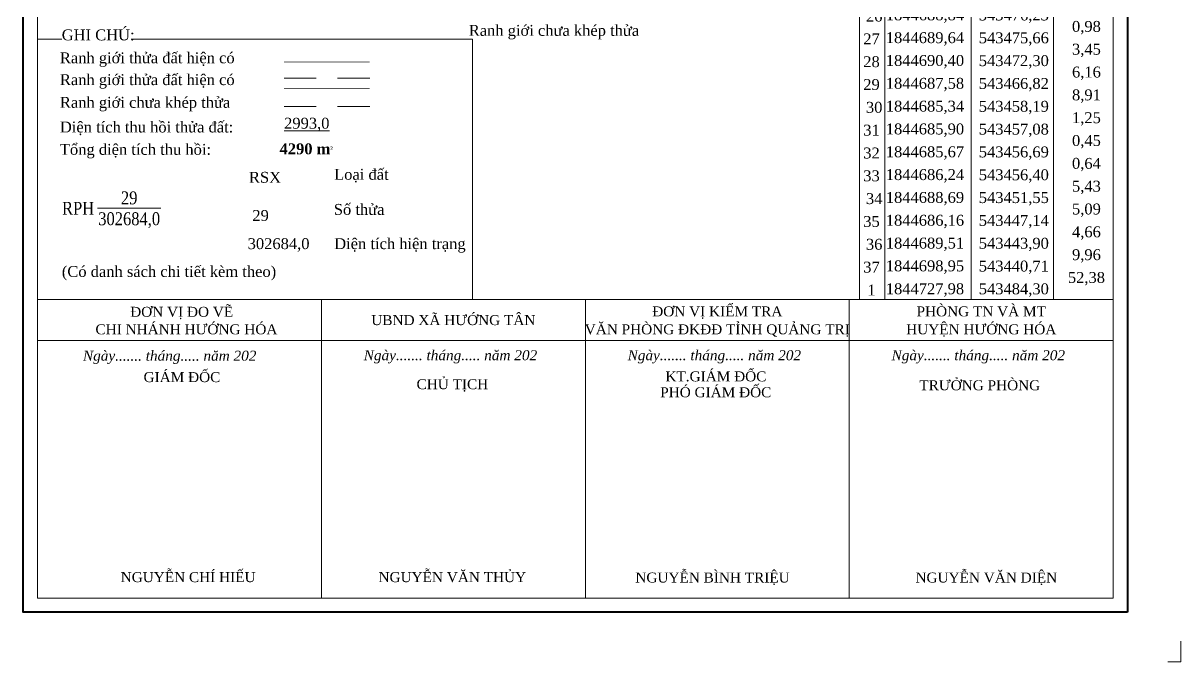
# Model space of a CAD drawing. Header units: metres. Extents: x 22 to 543636, y -26 to 1844828.
# Drawn here: x 543423.5 to 543635.6, y 1844522.5 to 1844639.5 of the extents above; entities that cross this region are included whole.
import ezdxf
from ezdxf.enums import TextEntityAlignment as Align

# ---------------------------------------------------------------- set-up
doc = ezdxf.new("R2010")
doc.units = ezdxf.units.M
doc.header["$MEASUREMENT"] = 0
doc.linetypes.add('DGN Style 2', pattern=[9.806039, 5.883624, -3.922416])
for name, color, linetype, lineweight in [('Level 16', 7, 'Continuous', 0), ('Level 2', 7, 'Continuous', 0), ('Level 5', 7, 'Continuous', 0), ('Level 59', 7, 'Continuous', 0), ('Level 6', 7, 'Continuous', 0)]:
    doc.layers.add(name, color=color, linetype=linetype, lineweight=lineweight)
doc.styles.add('Style-Times New Roman', font='times.ttf')
doc.styles.add('Style-Times New Roman IF', font='timesi.ttf')

# ---------------------------------------------------------------- blocks, each defined once
blk = doc.blocks.new('*U112')
at = {"layer": 'Level 59', "color": 5, "linetype": 'Continuous', "lineweight": 0}
for p, q in [((-23.24, 78.38), (23.24, 78.38)), ((-23.24, 78.38), (-23.24, -85.79)), ((-18.59, 78.38), (-18.59, -85.79)), ((-2.77, 78.38), (-2.77, -85.79)), ((12.32, 78.38), (12.32, -85.79)), ((23.24, 78.38), (23.24, -85.79)), ((-23.24, 74.2), (23.24, 74.2)), ((-23.24, -85.79), (23.24, -85.79))]:
    blk.add_line(p, q, dxfattribs=at)
at = {"layer": 'Level 59', "color": 7, "linetype": 'Continuous', "lineweight": 0, "style": 'Style-Times New Roman'}
for s, height, p in [('BẢNG THỐNG KÊ TOẠ ĐỘ', 2, (-17.79, 84.79)), ("HỆ TOẠ ĐỘ VN-2000, KTT 106 15'", 2, (-21.46, 81.87)), ('o', 1, (18.78, 82.31))]:
    blk.add_text(s, height=height, dxfattribs=at).set_placement(p, align=Align.TOP_LEFT)
at = {"layer": 'Level 59', "color": 5, "linetype": 'Continuous', "lineweight": 0, "char_height": 2, "attachment_point": 5, "line_spacing_factor": 0.603865, "style": 'Style-Times New Roman'}
for s, insert in [(' TT', (-20.92, 75.96)), (' X(m)', (-11.62, 75.96)), (' Y(m)', (2.32, 75.96)), ('K/c', (17.96, 75.93)), (' 1', (-21.41, 70.75)), (' 1844727,98', (-11.62, 70.75)), (' 543484,30', (4.66, 70.72)), (' 76,73', (17.96, 68.63)), (' 2', (-21.41, 66.56)), (' 1844694,06', (-11.62, 66.56)), (' 543553,13', (4.66, 66.53)), (' 1844689,81', (-11.62, 62.38)), (' 6,72', (17.96, 64.44)), (' 3', (-21.41, 62.38)), (' 543558,34', (4.66, 62.35)), (' 2,77', (17.96, 60.26)), (' 1844690,22', (-11.62, 58.2)), (' 543561,08', (4.66, 58.17)), (' 4', (-21.41, 58.2)), (' 3,30', (17.96, 56.08)), (' 1844686,95', (-11.62, 54.01)), (' 543561,56', (4.66, 53.98)), (' 5', (-21.41, 54.01)), (' 1,01', (17.96, 51.89)), (' 1844686,78', (-11.62, 49.83)), (' 543560,57', (4.66, 49.8)), (' 6', (-21.41, 49.83)), (' 6,65', (17.96, 47.71)), (' 1844680,25', (-11.62, 45.65)), (' 543561,82', (4.66, 45.62)), (' 7', (-21.41, 45.65)), (' 5,79', (17.96, 43.53)), (' 8', (-21.41, 41.46)), (' 1844676,56', (-11.62, 41.46)), (' 543557,35', (4.66, 41.44)), (' 7,90', (17.96, 39.34)), (' 9', (-21.41, 37.28)), (' 1844674,58', (-11.62, 37.28)), (' 543549,71', (4.66, 37.25)), (' 4,67', (17.96, 35.16)), (' 10', (-20.92, 33.1)), (' 1844670,99', (-11.62, 33.1)), (' 543546,71', (4.66, 33.07)), (' 6,10', (17.96, 30.98)), (' 11', (-21.41, 28.91)), (' 1844669,87', (-11.62, 28.91)), (' 543540,72', (4.66, 28.89)), (' 2,73', (17.96, 26.79)), (' 12', (-21.41, 24.73)), (' 1844667,79', (-11.62, 24.73)), (' 543538,95', (4.66, 24.7)), (' 8,46', (17.96, 22.61)), (' 13', (-21.41, 20.55)), (' 1844670,40', (-11.62, 20.55)), (' 543530,91', (4.66, 20.52)), (' 3,70', (17.96, 18.43)), (' 14', (-20.92, 16.36)), (' 1844671,36', (-11.62, 16.36)), (' 543527,34', (4.66, 16.34)), (' 4,36', (17.96, 14.24)), (' 15', (-21.41, 12.18)), (' 1844670,77', (-11.62, 12.18)), (' 543523,01', (4.66, 12.15)), (' 4,35', (17.96, 10.06)), (' 16', (-20.92, 8)), (' 1844666,45', (-11.62, 8)), (' 543522,49', (4.66, 7.97)), (' 5,36', (17.96, 5.88)), (' 17', (-21.41, 3.81)), (' 1844663,69', (-11.62, 3.81)), (' 543517,89', (4.66, 3.79)), (' 5,51', (17.96, 1.69)), (' 18', (-21.41, -0.37)), (' 1844662,83', (-11.62, -0.37)), (' 543512,45', (4.66, -0.4)), (' 3,59', (17.96, -2.49)), (' 19', (-21.41, -4.55)), (' 1844662,19', (-11.62, -4.55)), (' 543508,92', (4.66, -4.58)), (' 2,77', (17.96, -6.67)), (' 20', (-20.92, -8.74)), (' 1844661,70', (-11.62, -8.74)), (' 543506,19', (4.66, -8.76)), (' 7,74', (17.96, -10.86)), (' 21', (-21.41, -12.92)), (' 1844663,82', (-11.62, -12.92)), (' 543498,74', (4.66, -12.95)), (' 7,15', (17.96, -15.04)), (' 22', (-21.41, -17.1)), (' 1844664,31', (-11.62, -17.1)), (' 543491,60', (4.66, -17.13)), (' 7,37', (17.96, -19.22)), (' 23', (-21.41, -21.29)), (' 1844670,10', (-11.62, -21.29)), (' 543487,05', (4.66, -21.31)), (' 1,78', (17.96, -23.41)), (' 24', (-20.92, -25.47)), (' 1844671,49', (-11.62, -25.47)), (' 543485,95', (4.66, -25.5)), (' 8,69', (17.96, -27.59)), (' 25', (-21.41, -29.65)), (' 1844678,23', (-11.62, -29.65)), (' 543480,46', (4.66, -29.68)), (' 11,42', (16.27, -31.74)), (' 26', (-20.92, -33.84)), (' 1844688,84', (-11.62, -33.84)), (' 543476,23', (4.66, -33.86)), (' 0,98', (17.96, -35.96)), (' 27', (-21.41, -38.02)), (' 1844689,64', (-11.62, -38.02)), (' 543475,66', (4.66, -38.05)), (' 3,45', (17.96, -40.14)), (' 28', (-21.41, -42.2)), (' 1844690,40', (-11.62, -42.2)), (' 543472,30', (4.66, -42.23)), (' 6,16', (17.96, -44.32)), (' 29', (-21.41, -46.39)), (' 1844687,58', (-11.62, -46.39)), (' 543466,82', (4.66, -46.41)), (' 8,91', (17.96, -48.51)), (' 30', (-20.92, -50.57)), (' 1844685,34', (-11.62, -50.57)), (' 543458,19', (4.66, -50.6)), (' 1,25', (17.96, -52.69)), (' 31', (-21.41, -54.75)), (' 1844685,90', (-11.62, -54.75)), (' 543457,08', (4.66, -54.78)), (' 0,45', (17.96, -56.87)), (' 32', (-21.41, -58.94)), (' 1844685,67', (-11.62, -58.94)), (' 543456,69', (4.66, -58.96)), (' 0,64', (17.96, -61.06)), (' 33', (-21.41, -63.12)), (' 1844686,24', (-11.62, -63.12)), (' 543456,40', (4.66, -63.15)), (' 5,43', (17.96, -65.24)), (' 34', (-20.92, -67.3)), (' 1844688,69', (-11.62, -67.3)), (' 543451,55', (4.66, -67.33)), (' 5,09', (17.96, -69.42)), (' 35', (-21.41, -71.49)), (' 1844686,16', (-11.62, -71.49)), (' 543447,14', (4.66, -71.51)), (' 4,66', (17.96, -73.61)), (' 36', (-20.92, -75.67)), (' 1844689,51', (-11.62, -75.67)), (' 543443,90', (4.66, -75.7)), (' 9,96', (17.96, -77.79)), (' 37', (-21.41, -79.85)), (' 1844698,95', (-11.62, -79.85)), (' 543440,71', (4.66, -79.88)), (' 52,38', (17.96, -81.97)), (' 1', (-21.41, -84.04)), (' 1844727,98', (-11.62, -84.04)), (' 543484,30', (4.66, -84.06))]:
    blk.add_mtext(s, dxfattribs=dict(at, insert=insert))
blk = doc.blocks.new('N_THUA_103')
at = {"layer": 'Level 59', "color": 250, "linetype": 'Continuous', "lineweight": 0}
blk.add_line((-23.28, 0), (34.3, 0), dxfattribs=at)
at = {"layer": 'Level 59', "color": 250, "linetype": 'Continuous', "lineweight": 0, "style": 'Style-Times New Roman'}
for s, p in [('29', (5.51, 8)), ('302684,0', (5.51, -8))]:
    blk.add_text(s, height=9.905, dxfattribs=at).set_placement(p, align=Align.MIDDLE_CENTER)
blk.add_text('RPH', height=9.905, dxfattribs=at).set_placement((-26.28, 0), align=Align.MIDDLE_RIGHT)
blk = doc.blocks.new('*U133')
at = {"layer": 'Level 5', "color": 4, "linetype": 'Continuous', "style": 'Style-Times New Roman'}
blk.add_text('%%u2993,0%%U', height=1.4352, dxfattribs=at).set_placement((-2.85, -0.66))
at = {"layer": 'Level 6', "color": 4, "linetype": 'Continuous', "style": 'Style-Times New Roman'}
blk.add_text('%%u2993,0%%U', height=1.4352, dxfattribs=at).set_placement((-2.85, -0.66))

msp = doc.modelspace()

# ---------------------------------------------------------------- linework, layer by layer
at = {"layer": 'Level 16', "color": 7, "linetype": 'DGN Style 2', "lineweight": 0}
msp.add_line((543471.3, 1844624.27), (543486.99, 1844624.27), dxfattribs=at)
at = {"layer": 'Level 2', "color": 3, "linetype": 'Continuous', "lineweight": 0, "flags": 128}
msp.add_lwpolyline([(543635.56, 1844526.28), (543635.56, 1844522.47), (543633.15, 1844522.47)], dxfattribs=at)
at = {"layer": 'Level 59', "color": 250, "linetype": 'Continuous', "lineweight": 0}
for p, q in [((543426.11, 1844636.6), (543430.57, 1844636.6)), ((543443.26, 1844636.6), (543505.82, 1844636.6)), ((543505.82, 1844588.87), (543505.82, 1844636.6)), ((543426.11, 1844588.87), (543426.11, 1844628.61))]:
    msp.add_line(p, q, dxfattribs=at)
at = {"layer": 'Level 59', "color": 250, "linetype": 'DGN Style 2', "lineweight": 13}
msp.add_line((543471.3, 1844629.43), (543486.99, 1844629.43), dxfattribs=at)
at = {"layer": 'Level 59', "color": 250}
for p, q in [((543426.12, 1844588.87), (543623.17, 1844588.87)), ((543426.12, 1844544.49), (543426.12, 1844588.87)), ((543478.13, 1844534.15), (543478.13, 1844588.87)), ((543478.13, 1844588.87), (543526.48, 1844588.87)), ((543526.48, 1844544.49), (543526.48, 1844588.87)), ((543526.48, 1844534.15), (543526.48, 1844588.87)), ((543526.48, 1844588.87), (543623.17, 1844588.87)), ((543574.82, 1844544.49), (543574.82, 1844588.87)), ((543574.82, 1844534.15), (543574.82, 1844588.87)), ((543426.12, 1844581.36), (543478.13, 1844581.36)), ((543478.13, 1844581.36), (543526.48, 1844581.36)), ((543526.48, 1844581.36), (543574.82, 1844581.36)), ((543574.82, 1844581.36), (543623.17, 1844581.36))]:
    msp.add_line(p, q, dxfattribs=at)
at = {"layer": 'Level 59', "color": 250, "linetype": 'Continuous', "lineweight": 40, "flags": 128}
msp.add_lwpolyline([(543625.78, 1844531.57), (543423.5, 1844531.57), (543423.5, 1844813.49), (543625.78, 1844813.49), (543625.78, 1844531.57)], close=True, dxfattribs=at)
msp.add_lwpolyline([(543625.78, 1844531.57), (543423.5, 1844531.57), (543423.5, 1844813.49), (543625.78, 1844813.49), (543625.78, 1844531.57)], close=True, dxfattribs=at)
at = {"layer": 'Level 59', "color": 250, "linetype": 'Continuous', "lineweight": 13, "flags": 128}
msp.add_lwpolyline([(543623.17, 1844534.15), (543426.11, 1844534.15), (543426.11, 1844810.91), (543623.17, 1844810.91), (543623.17, 1844534.15)], close=True, dxfattribs=at)
at = {"layer": 'Level 59', "color": 250, "linetype": 'Continuous', "lineweight": 0, "ltscale": 0.04288, "const_width": 0.107, "flags": 128}
for points in [[(543471.3, 1844632.41), (543486.99, 1844632.41)], [(543471.3, 1844627.6), (543486.99, 1844627.6)]]:
    msp.add_lwpolyline(points, dxfattribs=at)

# ---------------------------------------------------------------- block references
at = {"layer": 'Level 59', "color": 5, "linetype": 'Continuous', "lineweight": 0}
msp.add_blockref('*U112', (543599.93, 1844674.66), dxfattribs=at)
at = {"layer": 'Level 59', "color": 250, "linetype": 'Continuous', "lineweight": 0, "xscale": 0.2019125810315778, "yscale": 0.2390689009846848, "zscale": 0.2019125810315778}
msp.add_blockref('N_THUA_103', (543441.81, 1844605.6), dxfattribs=at)
at = {"layer": 'Level 6', "color": 4, "linetype": 'Continuous', "xscale": 1.393510055013146, "yscale": 1.393510055013146, "zscale": 1.393510055013146}
msp.add_blockref('*U133', (543475.27, 1844621.11), dxfattribs=at)

# ---------------------------------------------------------------- texts
at = {"layer": 'Level 16', "color": 7, "linetype": 'DGN Style 2', "lineweight": 0, "style": 'Style-Times New Roman'}
msp.add_text('Ranh giới chưa khép thửa', height=2, dxfattribs=at).set_placement((543520.73, 1844637.21), align=Align.CENTER)
at = {"layer": 'Level 59', "color": 250, "linetype": 'Continuous', "lineweight": 0, "style": 'Style-Times New Roman'}
for s, p in [('GHI CHÚ:', (543430.57, 1844638.38)), ('Ranh giới thửa đất hiện có', (543430.23, 1844634.18)), ('Ranh giới thửa đất hiện có', (543430.23, 1844630.18)), ('Ranh giới chưa khép thửa', (543430.23, 1844626.02)), ('Diện tích thu hồi thửa đất:', (543430.23, 1844621.5)), ('Tổng diện tích thu hồi:', (543430.23, 1844617.4)), ('Loại đất', (543480.46, 1844612.83)), ('Số thửa', (543480.41, 1844606.4)), ('Diện tích hiện trạng', (543480.48, 1844600.12)), ('(Có danh sách chi tiết kèm theo)', (543430.59, 1844595.02))]:
    msp.add_text(s, height=2, dxfattribs=at).set_placement(p, align=Align.TOP_LEFT)
msp.add_text('RSX', height=2, dxfattribs=at).set_placement((543470.74, 1844611.28), align=Align.MIDDLE_RIGHT)
for s, p in [('29', (543466.99, 1844604.28)), ('302684,0', (543470.29, 1844599.12))]:
    msp.add_text(s, height=2, dxfattribs=at).set_placement(p, align=Align.MIDDLE_CENTER)
at = {"layer": 'Level 59', "color": 250, "linetype": 'Continuous', "lineweight": 13, "style": 'Style-Times New Roman', "width": 1.014436}
for s, p in [('ĐƠN VỊ KIỂM TRA', (543550.65, 1844586.71)), ('PHÒNG TN VÀ MT', (543599, 1844586.71)), ('UBND XÃ HƯỚNG TÂN', (543502.3, 1844585.11)), ('CHI NHÁNH HƯỚNG HÓA', (543453.41, 1844583.42)), ('VĂN PHÒNG ĐKĐĐ TỈNH QUẢNG TRỊ', (543550.65, 1844583.42)), ('HUYỆN HƯỚNG HÓA', (543599, 1844583.42))]:
    msp.add_text(s, height=1.8255, dxfattribs=at).set_placement(p, align=Align.MIDDLE_CENTER)
at = {"layer": 'Level 59', "color": 250, "linetype": 'Continuous', "lineweight": 0, "width": 1.014436}
for s, height, style, p in [('Ngày....... tháng..... năm 202   ', 1.8255, 'Style-Times New Roman IF', (543468.33, 1844577.67)), ('Ngày....... tháng..... năm 202   ', 1.8255, 'Style-Times New Roman IF', (543519.76, 1844577.76)), ('Ngày....... tháng..... năm 202   ', 1.8255, 'Style-Times New Roman IF', (543568.1, 1844577.76)), ('Ngày....... tháng..... năm 202   ', 1.8255, 'Style-Times New Roman IF', (543616.45, 1844577.76)), ('GIÁM ĐỐC', 1.825, 'Style-Times New Roman', (543459.62, 1844573.75)), ('CHỦ TỊCH', 1.825, 'Style-Times New Roman', (543508.69, 1844572.45)), ('KT.GIÁM ĐỐC', 1.8255, 'Style-Times New Roman', (543559.64, 1844573.88)), ('PHÓ GIÁM ĐỐC', 1.8255, 'Style-Times New Roman', (543560.55, 1844570.97)), ('TRƯỞNG PHÒNG', 1.8255, 'Style-Times New Roman', (543609.8, 1844572.25)), ('NGUYỄN CHÍ HIẾU', 1.8255, 'Style-Times New Roman', (543466.07, 1844537.09)), ('NGUYỄN VĂN THỦY', 1.8255, 'Style-Times New Roman', (543515.63, 1844537.09)), ('NGUYỄN BÌNH TRIỆU', 1.8255, 'Style-Times New Roman', (543563.92, 1844537.01)), ('NGUYỄN VĂN DIỆN', 1.8255, 'Style-Times New Roman', (543612.9, 1844537.01))]:
    msp.add_text(s, height=height, dxfattribs=dict(at, style=style)).set_placement(p, align=Align.RIGHT)
at = {"layer": 'Level 59', "color": 250, "linetype": 'Continuous', "lineweight": 0, "insert": (543475.35, 1844616.48), "char_height": 2, "attachment_point": 5, "line_spacing_factor": 0.60542, "style": 'Style-Times New Roman'}
msp.add_mtext('\\fTimes New Roman|b1|i0|c00|p23;4290 m{\\H0.3x;\\A2;\\S2^ ;}', dxfattribs=at)
at = {"layer": 'Level 59', "color": 250, "linetype": 'Continuous', "lineweight": 13, "insert": (543452.54, 1844586.4), "char_height": 1.8255, "width": 48.4599, "attachment_point": 5, "line_spacing_factor": 0.604495, "style": 'Style-Times New Roman'}
msp.add_mtext('\\H1x;\\W1.01444;ĐƠN VỊ ĐO VẼ', dxfattribs=at)

doc.saveas('drawing.dxf')
